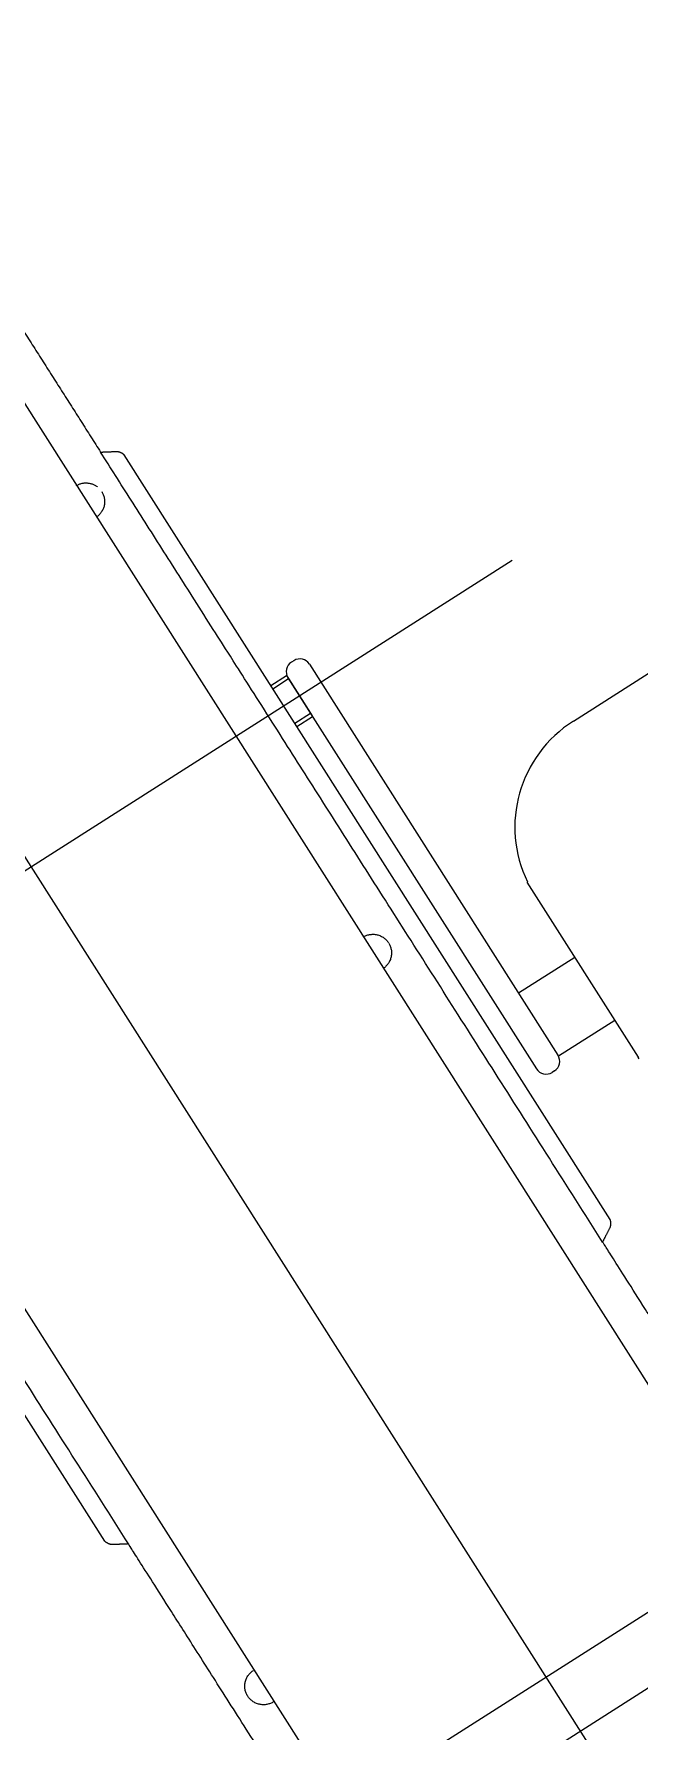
# Model space of a CAD drawing. Header units: millimetres. Extents: x 1145859089 to 1147511753, y -1047484727 to -1047247487.
# Drawn here: x 1146988836.9 to 1146988999, y -1047438348 to -1047437893.9 of the extents above; entities that cross this region are included whole.
import ezdxf
from ezdxf.xclip import XClip

# ---------------------------------------------------------------- set-up
doc = ezdxf.new("R2010")
doc.units = ezdxf.units.MM
doc.header["$LTSCALE"] = 100
doc.header["$MEASUREMENT"] = 0
doc.header["$XCLIPFRAME"] = 2
doc.linetypes.add('단지배치도$0$CENTER', pattern=[31, 30, -0.5, 0, -0.5])
doc.layers.get('0').update_dxf_attribs({"linetype": 'CONTINUOUS'})
doc.layers.add('XREF', color=135, linetype='CONTINUOUS')
doc.layers.add('단지배치도$0$W240910', color=135, linetype='CONTINUOUS')

# ---------------------------------------------------------------- blocks, each defined once
blk = doc.blocks.new('단지배치도$0$zw$9902')
at = {"layer": '단지배치도$0$W240910', "linetype": '단지배치도$0$CENTER', "ltscale": 50}
for p, q in [((59288.35, -67048.28), (58959.66, -66531.63)), ((59225.78, -66665.52), (58966.71, -66830.33))]:
    blk.add_line(p, q, dxfattribs=at)
at = {"layer": '단지배치도$0$W240910', "linetype": 'ByBlock', "ltscale": 20}
for p, q in [((59057.06, -66563.62), (59287.25, -66925.46)), ((58947.37, -66633.4), (59177.57, -66995.24)), ((59252.01, -66841.78), (59121.91, -66637.27)), ((59167.33, -66692.31), (59166.67, -66692.73)), ((59171.47, -66693.23), (59238.04, -66797.88)), ((59242.17, -66708.47), (59268.64, -66691.63)), ((59161.14, -66698.94), (59165.36, -66696.25)), ((59161.69, -66699.8), (59165.91, -66697.12)), ((59165.36, -66696.25), (59165.91, -66697.12)), ((59165.75, -66696.87), (59232.32, -66801.51)), ((59165.91, -66697.12), (59171.79, -66706.36)), ((59167.57, -66709.04), (59171.79, -66706.36)), ((59168.12, -66709.91), (59172.34, -66707.22)), ((59171.79, -66706.36), (59172.34, -66707.22)), ((59116.7, -66927.86), (58986.6, -66723.35)), ((59229.72, -66751.56), (59259.51, -66798.38)), ((59242.52, -66771.68), (59227.47, -66781.26)), ((59253.26, -66788.56), (59238.2, -66798.13)), ((59259.76, -66798.79), (59259.51, -66798.38)), ((59237.12, -66802.02), (59236.47, -66802.44)), ((59266.93, -66943.93), (59202.83, -66984.71))]:
    blk.add_line(p, q, dxfattribs=at)
at = {"layer": '단지배치도$0$W240910', "linetype": '단지배치도$0$CENTER', "ltscale": 20}
blk.add_line((59044.92, -67105.32), (59443.17, -66851.96), dxfattribs=at)
at = {"layer": '단지배치도$0$W240910'}
for radius in [11431.38, 11931.38]:
    blk.add_arc((57394.29, -57699.4), radius, 251.62775, 321.418131, dxfattribs=at)
at = {"layer": '단지배치도$0$W240910', "linetype": 'ByBlock', "ltscale": 20}
for centre, start, end in [((59168.28, -66695.26), 122.4639, 212.4639), ((59168.94, -66694.84), 32.4639, 122.4639), ((59235.51, -66799.49), 302.4639, 32.4639), ((59234.86, -66799.91), 212.4639, 302.4639)]:
    blk.add_arc(centre, 3, start, end, dxfattribs=at)
blk.add_ellipse((59260.01, -66736.51), major_axis=(28.39, 18.03), ratio=0.987979, start_param=1.571518, end_param=3.03594, dxfattribs=at)
for points in [[(59073.36, -66570.16), (59094.6, -66603.55), (59115.57, -66636.51)], [(59115.57, -66636.51), (59117.59, -66636.43), (59119.92, -66636.34)], [(59250.01, -66847.84), (59161.55, -66708.78), (59115.57, -66636.51)], [(59123.04, -66928.61), (59034.58, -66789.56), (58988.6, -66717.29)], [(59250.01, -66847.84), (59250.94, -66846.04), (59252.01, -66843.97)], [(59296.03, -66920.18), (59250.01, -66847.84), (59250.01, -66847.84)], [(59123.04, -66928.61), (59121.02, -66928.7), (59118.69, -66928.78)], [(59169.06, -67000.95), (59123.04, -66928.61), (59123.04, -66928.61)]]:
    blk.add_open_spline(points, degree=2, dxfattribs=at)
for points, weights in [([(59119.92, -66636.34), (59121.09, -66636.41), (59121.91, -66637.27)], [1, 0.930141413794, 1]), ([(59109.04, -66645.49), (59112.03, -66643.66), (59114.77, -66645.84)], [1, 0.820219563197, 1]), ([(59115.89, -66647.09), (59118.44, -66651.17), (59114.47, -66653.88)], [1, 0.721407071342, 1]), ([(59185.87, -66766.24), (59190.03, -66763.7), (59192.68, -66767.79)], [1, 0.716193464368, 1]), ([(59192.72, -66767.86), (59195.24, -66771.92), (59191.3, -66774.63)], [1, 0.723599161144, 1]), ([(59252.01, -66843.97), (59252.44, -66842.88), (59252.01, -66841.78)], [1, 0.930141413794, 1]), ([(59118.69, -66928.78), (59117.51, -66928.71), (59116.7, -66927.86)], [1, 0.930141413794, 1]), ([(59154.96, -66969.32), (59152.3, -66965.11), (59156.49, -66962.42)], [1, 0.709684289469, 1]), ([(59161.86, -66970.85), (59157.64, -66973.53), (59154.96, -66969.32)], [1, 0.70815548966, 1])]:
    blk.add_rational_spline(points, weights, degree=2, dxfattribs=at)
blk = doc.blocks.new('단지배치도')
blk.add_blockref('단지배치도$0$zw$9902', (141034.19, 142437.16))

msp = doc.modelspace()

# ---------------------------------------------------------------- block references
at = {"layer": 'XREF'}
ref = msp.add_blockref('단지배치도', (1146788705.034274, -1047513806.462535), dxfattribs=at)
XClip(ref).set_block_clipping_path([(72982.4064819524, 34919.7593965298), (360382.4067475507, 255319.7593436697)])

doc.saveas('drawing.dxf')
